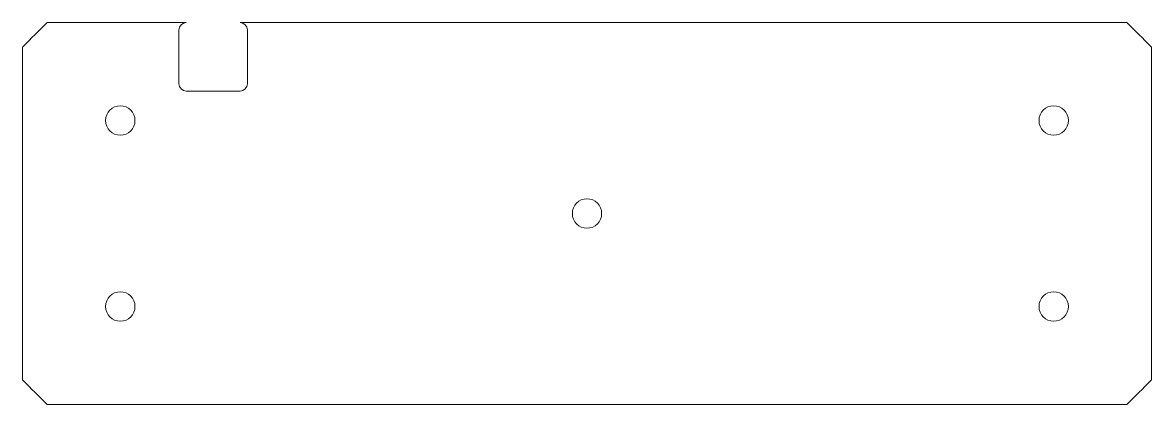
# Model space of a CAD drawing. Header units: inches. Extents: x 1069 to 1300, y -78 to 0.
import ezdxf

# ---------------------------------------------------------------- set-up
doc = ezdxf.new("R2010")
doc.units = ezdxf.units.IN
doc.header["$MEASUREMENT"] = 0
doc.layers.add('Camada 1', color=7, linetype='Continuous')

msp = doc.modelspace()

# ---------------------------------------------------------------- linework, layer by layer
at = {"layer": 'Camada 1', "color": 7, "lineweight": 13, "true_color": 0xffffff}
for points, knots in [([(1295, 0), (1295, 0), (1113.5, 0), (1113.5, 0), (1114.33, 0), (1115, -0.68), (1115, -1.5), (1115, -1.5), (1115, -12.5), (1115, -12.5), (1115, -13.33), (1114.33, -14), (1113.5, -14), (1113.5, -14), (1102.5, -14), (1102.5, -14), (1101.67, -14), (1101, -13.33), (1101, -12.5), (1101, -12.5), (1101, -1.5), (1101, -1.5), (1101, -0.68), (1101.67, 0), (1102.5, 0), (1102.5, 0), (1074, 0), (1074, 0), (1072.05, -1.95), (1070.95, -3.05), (1069, -5), (1069, -5), (1069, -73), (1069, -73), (1070.95, -74.95), (1072.05, -76.05), (1074, -78), (1074, -78), (1295, -78), (1295, -78), (1296.95, -76.05), (1298.05, -74.95), (1300, -73), (1300, -73), (1300, -5), (1300, -5), (1298.05, -3.05), (1296.95, -1.95), (1295, 0)], [0, 0, 0, 0, 1, 1, 1, 2, 2, 2, 3, 3, 3, 4, 4, 4, 5, 5, 5, 6, 6, 6, 7, 7, 7, 8, 8, 8, 9, 9, 9, 10, 10, 10, 11, 11, 11, 12, 12, 12, 13, 13, 13, 14, 14, 14, 15, 15, 15, 16, 16, 16, 16]), ([(1089, -23), (1087.34, -23), (1086, -21.66), (1086, -20), (1086, -18.34), (1087.34, -17), (1089, -17), (1090.66, -17), (1092, -18.34), (1092, -20), (1092, -21.66), (1090.66, -23), (1089, -23)], [0, 0, 0, 0, 1, 1, 1, 2, 2, 2, 3, 3, 3, 4, 4, 4, 4]), ([(1280, -23), (1278.34, -23), (1277, -21.66), (1277, -20), (1277, -18.34), (1278.34, -17), (1280, -17), (1281.66, -17), (1283, -18.34), (1283, -20), (1283, -21.66), (1281.66, -23), (1280, -23)], [0, 0, 0, 0, 1, 1, 1, 2, 2, 2, 3, 3, 3, 4, 4, 4, 4]), ([(1184.5, -42), (1182.84, -42), (1181.5, -40.66), (1181.5, -39), (1181.5, -37.34), (1182.84, -36), (1184.5, -36), (1186.16, -36), (1187.5, -37.34), (1187.5, -39), (1187.5, -40.66), (1186.16, -42), (1184.5, -42)], [0, 0, 0, 0, 1, 1, 1, 2, 2, 2, 3, 3, 3, 4, 4, 4, 4]), ([(1089, -61), (1087.34, -61), (1086, -59.66), (1086, -58), (1086, -56.34), (1087.34, -55), (1089, -55), (1090.66, -55), (1092, -56.34), (1092, -58), (1092, -59.66), (1090.66, -61), (1089, -61)], [0, 0, 0, 0, 1, 1, 1, 2, 2, 2, 3, 3, 3, 4, 4, 4, 4]), ([(1280, -61), (1278.34, -61), (1277, -59.66), (1277, -58), (1277, -56.34), (1278.34, -55), (1280, -55), (1281.66, -55), (1283, -56.34), (1283, -58), (1283, -59.66), (1281.66, -61), (1280, -61)], [0, 0, 0, 0, 1, 1, 1, 2, 2, 2, 3, 3, 3, 4, 4, 4, 4])]:
    msp.add_open_spline(points, degree=3, knots=knots, dxfattribs=at)

doc.saveas('drawing.dxf')
